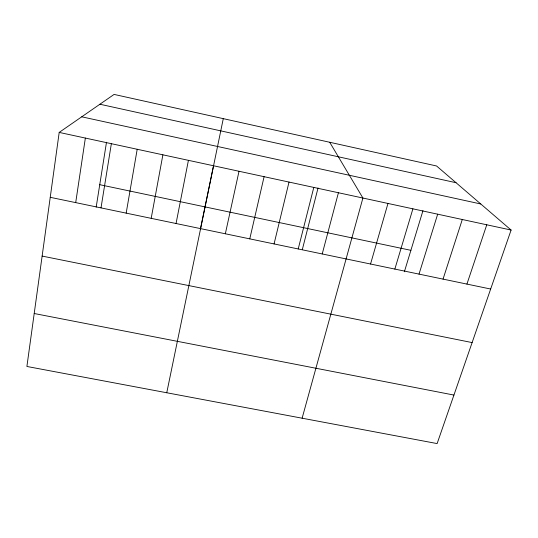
<?xml version="1.0" encoding="UTF-8"?>
<svg xmlns="http://www.w3.org/2000/svg" width="538" height="538" viewBox="0 0 538 538"><rect width="100%" height="100%" fill="white"/><g stroke="black" fill="none" stroke-linecap="round" stroke-linejoin="round"><path stroke-width="0.81" d="M59.193 132.415L26.9 366.465L437.125 443.581L511.1 230.049L436.567 165.98L114.09 94.419L59.193 132.415L511.1 230.049M75.703 202.624L85.354 138.064M96.181 207.117L106.49 142.254M101.009 207.89L111.359 143.686M126.168 213.135L137.203 149.268M151.185 218.341L162.886 154.816M176.047 223.519L188.421 160.331M223.283 118.649L166.753 392.76M200.365 229.282L213.599 165.401M225.341 233.781L239.02 171.266M249.773 238.872L264.097 176.679M274.064 243.929L289.02 182.066M298.213 248.959L313.795 187.419M302.302 249.659L318.045 187.97M322.222 253.956L338.422 192.739M302.121 418.201L362.908 198.031L329.707 142.267M370.548 264.024L387.979 203.445M394.852 269.081L412.902 208.831M404.374 271.751L422.955 210.688M419.015 274.118L437.676 214.185M443.043 279.114L462.297 219.504M466.923 284.091L486.769 224.79M34.21 313.513L453.931 395.067M42.132 256.081L472.115 342.585M50.242 197.318L490.663 289.034M99.745 184.689L410.897 250.325M81.736 116.813L480.777 203.983M99.913 104.231L456.042 182.718"/></g></svg>
